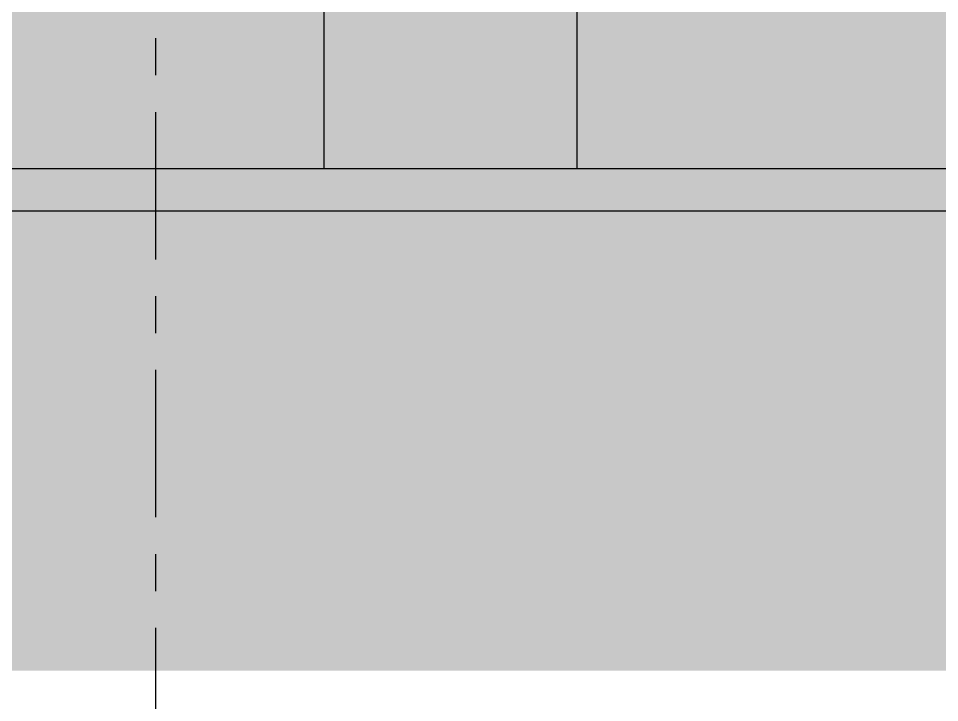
# Model space of a CAD drawing. Header units: millimetres. Extents: x -4391136 to -1798569, y -886572 to -291056.
# Drawn here: x -2407536 to -2406441, y -395674 to -394862 of the extents above; entities that cross this region are included whole.
import ezdxf
from ezdxf.enums import TextEntityAlignment as Align

# ---------------------------------------------------------------- set-up
doc = ezdxf.new("R2010")
doc.units = ezdxf.units.MM
doc.linetypes.add('CENTER', pattern=[50.8, 31.75, -6.35, 6.35, -6.35])
doc.linetypes.add('TA_GL_000.70000', pattern=[1.925, 0.7, -0.175, 0.175, -0.175, 0.7])
for name, color, linetype in [('000 - 0_SYM_DWG_GRID-BUBBLE_MAIN_COLOR_1', 1, 'Continuous'), ('000 - 0_SYM_DWG_GRIDLINE_MAIN_COLOR_251', 251, 'Continuous'), ('000 - CONCRETE_COL_CUT_COLOR_5', 5, 'Continuous'), ('000 - CONCRETE_COL_HATCH_', 251, 'Continuous'), ('000 - CONCRETE_COL_WIPEOUT_', 250, 'Continuous'), ('000 - CONCRETE_EX_BUILDING_MAIN_COLOR_1', 1, 'Continuous'), ('000 - GRID', 251, 'CENTER'), ('Xref-E1-E4$0$_Col', 252, 'Continuous')]:
    doc.layers.add(name, color=color, linetype=linetype)
doc.styles.add('Arial', font='arial.ttf', dxfattribs={"height": 1500})
doc.styles.add('TA', font='', dxfattribs={"height": 4.5})
doc.styles.get('TA').set_extended_font_data('Cordia New')

# ---------------------------------------------------------------- blocks, each defined once
blk = doc.blocks.new('W-1-PP17-ENT2_REV00_20260527-083622_ELEVATION_3_ST')
blk.add_line((11108, 100790), (-800, 100790))
at = {"layer": 'Xref-E1-E4$0$_Col'}
for p, q in [((200, 100790), (200, 114090)), ((500, 114090), (500, 100790))]:
    blk.add_line(p, q, dxfattribs=at)
blk = doc.blocks.new('*U2358')
at = {"layer": '000 - 0_SYM_DWG_GRIDLINE_MAIN_COLOR_251', "color": 0, "linetype": 'ByBlock', "ltscale": 5}
blk.add_line((20, 0), (-295.4, 0), dxfattribs=at)
at = {"style": 'TA', "flags": 1}
blk.add_attdef('LOCATION', (6, -6), '', height=4.5, rotation=270, dxfattribs=at)
at = {"layer": '000 - 0_SYM_DWG_GRID-BUBBLE_MAIN_COLOR_1', "style": 'Arial'}
blk.add_attdef('GRID-HEAD', text='', height=4, rotation=90, dxfattribs=at).set_placement((41.25, 0), align=Align.MIDDLE_CENTER)
blk = doc.blocks.new('W-1-PP17-ENT2_REV00_20260527-083622_ELEVATION_3_DIMS')
at = {"layer": '000 - GRID', "linetype": 'TA_GL_000.70000', "xscale": 50.00000000000038, "yscale": 50.00000000000038, "zscale": 50.00000000000038, "rotation": 270}
blk.add_blockref('*U2358', (0, 101070), dxfattribs=at)
blk = doc.blocks.new('*U2365')
at = {"layer": '000 - CONCRETE_COL_HATCH_'}
h = blk.add_hatch(dxfattribs=at)
h.set_pattern_fill('AR-CONC', color=256, scale=0.04)
h.set_pattern_definition([(50, (-284088.452, -857222.574), (7.28738676, -0.63756342), [0.762, -8.382]), (355, (-284088.452, -857222.574), (-1.40973686, 7.64227381), [0.6096, -6.705623367]), (100.4514447, (-284087.845, -857222.627), (5.877649884, 7.004710076), [0.64760035, -7.123609784]), (46.1842, (-284088.452, -857220.542), (10.84316164, -1.68169312), [1.143, -12.573]), (96.6355576, (-284087.549, -857220.682), (9.49616536, 9.89704498), [0.97140093, -10.68542433]), (351.1841512, (-284088.452, -857220.542), (9.49616536, 9.89704498), [0.91439868, -10.05838928]), (21, (-284087.436, -857221.05), (6.06457565, -4.090607927), [0.762, -8.382]), (326, (-284087.436, -857221.05), (2.472081134, 7.367518645), [0.6096, -6.7056]), (71.451445, (-284086.931, -857221.3906), (8.53665677, 3.276910755), [0.64760035, -7.123597504]), (37.5, (-284088.4522, -857222.5738), (0.12354413, 3.382201555), [0, -6.62432, 0, -6.8072, 0, -6.731]), (7.5, (-284088.4522, -857222.5738), (2.6727865, 4.007222993), [0, -3.88112, 0, -6.47192, 0, -2.5654]), (327.5, (-284090.718, -857222.5738), (5.423623807, -0.22914976), [0, -2.54, 0, -7.9248, 0, -10.5156]), (317.5, (-284091.734, -857222.5738), (5.925167255, 1.017059641), [0, -3.302, 0, -5.26288, 0, -7.4676])])
h.paths.add_polyline_path([(0, 0), (0, 800), (-600, 800), (-600, 0), (-27507.3, 0), (-27507.3, 800), (-28107.3, 800), (-28107.3, 0), (-33905.2, 0), (-33905.2, -500), (-28107.3, -500), (-28107.3, -1591.4), (-27507.3, -1591.4), (-27507.3, -500), (-600, -500), (-600, -1350.3), (-600, -1591.4), (0, -1591.4), (0, -500), (316.6, -500), (316.6, 0)])
blk = doc.blocks.new('*U2367')
at = {"layer": '000 - CONCRETE_COL_HATCH_'}
h = blk.add_hatch(dxfattribs=at)
h.set_pattern_fill('EARTH', color=256, scale=0.5, angle=45)
h.set_pattern_definition([(45, (618867.08, -850798.187), (0, 4.490128061), [3.175, -3.175]), (45, (618866.2382, -850797.3452), (0, 4.490128061), [3.175, -3.175]), (45, (618865.3963, -850796.5033), (0, 4.490128061), [3.175, -3.175]), (135, (618865.3963, -850795.942), (-4.490128061, 0), [3.175, -3.175]), (135, (618866.2382, -850795.1), (-4.490128061, 0), [3.175, -3.175]), (135, (618867.08, -850794.2582), (-4.490128061, 0), [3.175, -3.175])])
h.paths.add_polyline_path([(0, 0), (0, -545.7), (13453.6, -545.7), (13453.6, 0)])
blk = doc.blocks.new('W-1-PP17-ENT2_REV00_20260527-083622_ELEVATION_3_EX')
at = {"layer": '000 - CONCRETE_EX_BUILDING_MAIN_COLOR_1'}
blk.add_line((-1449.9, 100740), (12003.8, 100740), dxfattribs=at)
blk.add_line((-1449.9, 100740), (12003.8, 100740), dxfattribs=at)
at = {"xscale": 0.5, "yscale": 0.5, "zscale": 0.5}
blk.add_blockref('*U2365', (12303.8, 100990), dxfattribs=at)
at = {"color": 251}
blk.add_blockref('*U2367', (-1449.9, 100740), dxfattribs=at)
at = {"layer": '000 - CONCRETE_COL_CUT_COLOR_5'}
blk.add_lwpolyline([(-1449.9, 100194.3), (-1449.9, 100740), (12003.8, 100740), (12003.8, 100314.8), (12003.8, 100194.3)], dxfattribs=at)

msp = doc.modelspace()

# ---------------------------------------------------------------- block references
msp.add_blockref('W-1-PP17-ENT2_REV00_20260527-083622_ELEVATION_3_ST', (-2407372.3, -495830.4))

# ---------------------------------------------------------------- next in the draw order: block references
msp.add_blockref('W-1-PP17-ENT2_REV00_20260527-083622_ELEVATION_3_EX', (-2407372.3, -495830.4))

# ---------------------------------------------------------------- next in the draw order: block references
msp.add_blockref('W-1-PP17-ENT2_REV00_20260527-083622_ELEVATION_3_DIMS', (-2407372.3, -495830.4))

doc.saveas('drawing.dxf')
